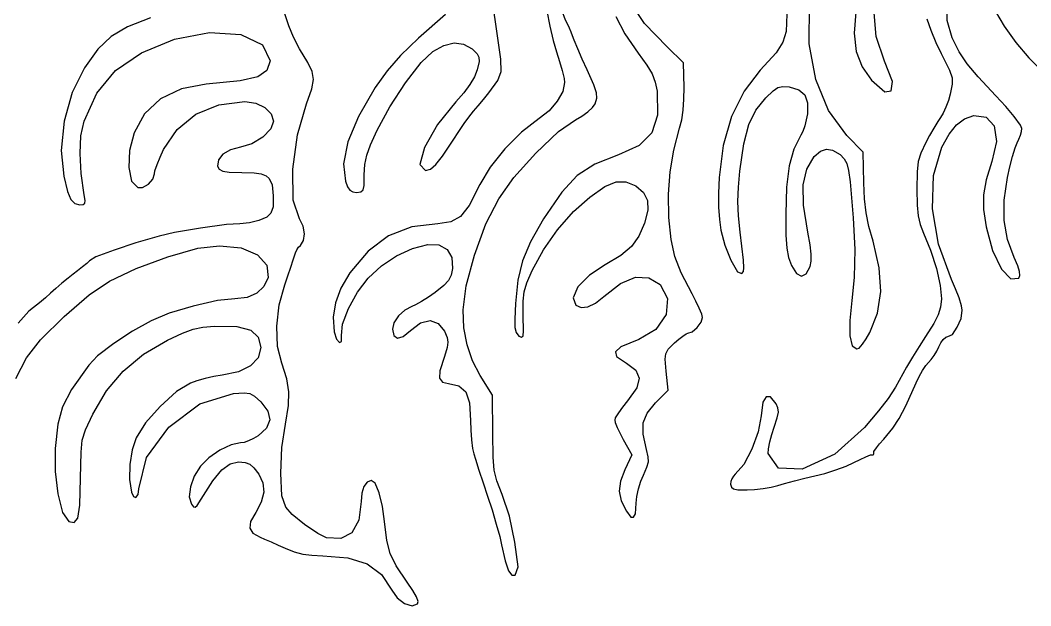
# Model space of a CAD drawing. Extents: x -744 to 286, y -828 to 175.
# Drawn here: x -514.6 to -191.9, y -420.7 to -233.7 of the extents above; entities that cross this region are included whole.
import ezdxf

# ---------------------------------------------------------------- set-up
doc = ezdxf.new("R2010")
doc.units = 0
doc.layers.get('0').update_dxf_attribs({"linetype": 'CONTINUOUS'})

msp = doc.modelspace()

# ---------------------------------------------------------------- linework, layer by layer
for p, q in [((-315.19, -234.71), (-319.02, -228.99)), ((-262.59, -241.29), (-262.57, -228.67)), ((-218.61, -233.83), (-218.4, -228.67)), ((-428.87, -235.5), (-430.14, -231.64)), ((-378.83, -231.86), (-387.46, -239.44)), ((-362.75, -235.01), (-363.32, -230.6)), ((-346.42, -230.67), (-345.5, -235.55)), ((-340.5, -233.73), (-341.62, -230.47)), ((-269.75, -231.77), (-270.03, -237.27)), ((-247.72, -231.13), (-248.26, -237.88)), ((-241.26, -238.95), (-241.85, -231.39)), ((-203.15, -230.88), (-200.37, -235.63)), ((-472.98, -232.98), (-480.36, -235.83)), ((-427.35, -239.09), (-428.87, -235.5)), ((-361.1, -246.11), (-362.75, -235.01)), ((-345.5, -235.55), (-344.42, -240.2)), ((-339.86, -234.84), (-340.5, -233.73)), ((-339.19, -236.19), (-339.86, -234.84)), ((-324.43, -232.52), (-321.48, -238.03)), ((-308.03, -242.23), (-315.19, -234.71)), ((-225.07, -233.25), (-223.78, -236.91)), ((-216.98, -239.32), (-218.61, -233.83)), ((-480.36, -235.83), (-485.58, -238.9)), ((-465.39, -239.79), (-454.2, -237.6)), ((-454.2, -237.6), (-444.18, -238.28)), ((-444.18, -238.28), (-437.28, -241.51)), ((-338.61, -237.54), (-339.19, -236.19)), ((-338.21, -238.67), (-338.61, -237.54)), ((-337.71, -240.12), (-338.21, -238.67)), ((-321.48, -238.03), (-317.2, -244.2)), ((-270.03, -237.27), (-271, -240.73)), ((-248.26, -237.88), (-247.62, -243.66)), ((-223.78, -236.91), (-222.18, -240.79)), ((-200.37, -235.63), (-196.64, -240.8)), ((-485.58, -238.9), (-489.83, -242.96)), ((-475.92, -244.08), (-465.39, -239.79)), ((-437.28, -241.51), (-434.75, -246.67)), ((-425.4, -242.84), (-427.35, -239.09)), ((-387.46, -239.44), (-393.16, -244.96)), ((-382.78, -243.7), (-379.31, -241.74)), ((-379.31, -241.74), (-376.01, -240.95)), ((-376.01, -240.95), (-372.99, -241.34)), ((-372.99, -241.34), (-370.32, -242.85)), ((-344.42, -240.2), (-343.35, -243.79)), ((-336.55, -242.88), (-337.71, -240.12)), ((-271, -240.73), (-273.19, -244.08)), ((-260.55, -252.66), (-262.59, -241.29)), ((-238.62, -246.8), (-241.26, -238.95)), ((-222.18, -240.79), (-220.49, -244.33)), ((-214.68, -243.79), (-216.98, -239.32)), ((-196.64, -240.8), (-192.52, -245.7)), ((-489.83, -242.96), (-494.13, -248.88)), ((-484.14, -249.79), (-475.92, -244.08)), ((-422.79, -247.17), (-425.4, -242.84)), ((-393.16, -244.96), (-397.41, -249.85)), ((-386.57, -247.23), (-382.78, -243.7)), ((-370.32, -242.85), (-368.71, -244.4)), ((-368.71, -244.4), (-368.11, -245.5)), ((-343.35, -243.79), (-342.35, -246.85)), ((-335.13, -246.12), (-336.55, -242.88)), ((-317.2, -244.2), (-314.47, -248.01)), ((-302.81, -247.28), (-308.03, -242.23)), ((-273.19, -244.08), (-278.29, -249.67)), ((-247.62, -243.66), (-245.76, -248.6)), ((-220.49, -244.33), (-217.84, -249.61)), ((-212.17, -247.59), (-214.68, -243.79)), ((-434.75, -246.67), (-435.83, -249.73)), ((-421.38, -250.03), (-422.79, -247.17)), ((-391.54, -253.74), (-386.57, -247.23)), ((-368.08, -246.85), (-368.7, -249.49)), ((-368.11, -245.5), (-368.08, -246.85)), ((-361.02, -250.05), (-361.1, -246.11)), ((-342.35, -246.85), (-341.51, -249.79)), ((-333.59, -249.49), (-335.13, -246.12)), ((-314.47, -248.01), (-312.8, -250.86)), ((-302.61, -255.23), (-302.81, -247.28)), ((-236.04, -253.27), (-238.62, -246.8)), ((-208.7, -251.78), (-212.17, -247.59)), ((-192.52, -245.7), (-188.56, -249.63)), ((-494.13, -248.88), (-498.02, -256.75)), ((-490.18, -257.03), (-484.14, -249.79)), ((-435.83, -249.73), (-438.7, -251.77)), ((-420.95, -252.58), (-421.38, -250.03)), ((-397.41, -249.85), (-401.21, -255.17)), ((-369.55, -251.74), (-370.97, -254.19)), ((-368.7, -249.49), (-369.55, -251.74)), ((-362.02, -252.94), (-361.02, -250.05)), ((-341.51, -249.79), (-340.89, -252.3)), ((-331.39, -254.37), (-333.59, -249.49)), ((-312.8, -250.86), (-311.8, -253.47)), ((-278.29, -249.67), (-283.44, -256.39)), ((-245.76, -248.6), (-242.71, -252.84)), ((-217.84, -249.61), (-216.99, -252.05)), ((-455.25, -254.1), (-463.11, -255.58)), ((-444.36, -253.1), (-455.25, -254.1)), ((-438.7, -251.77), (-444.36, -253.1)), ((-421.46, -255.64), (-420.95, -252.58)), ((-396.52, -261.33), (-391.54, -253.74)), ((-370.97, -254.19), (-372.96, -256.87)), ((-364.9, -256.89), (-362.02, -252.94)), ((-340.75, -253.63), (-341.32, -256.41)), ((-340.89, -252.3), (-340.75, -253.63)), ((-330.55, -256.87), (-331.39, -254.37)), ((-311.8, -253.47), (-311.19, -256.4)), ((-272.61, -255.22), (-271.09, -254.87)), ((-271.09, -254.87), (-269.03, -255.02)), ((-256.49, -262.49), (-260.55, -252.66)), ((-242.71, -252.84), (-238.51, -256.56)), ((-236.43, -256.2), (-236.04, -253.27)), ((-216.91, -254.16), (-217.55, -257.33)), ((-216.99, -252.05), (-216.91, -254.16)), ((-203.06, -257.8), (-208.7, -251.78)), ((-498.02, -256.75), (-500.59, -265.98)), ((-494.23, -265.91), (-490.18, -257.03)), ((-463.11, -255.58), (-469.78, -258.8)), ((-423.14, -260.41), (-421.46, -255.64)), ((-401.21, -255.17), (-406.57, -264.42)), ((-372.96, -256.87), (-375.54, -259.8)), ((-366.66, -259), (-364.9, -256.89)), ((-341.32, -256.41), (-343.08, -259.54)), ((-330.45, -258.64), (-330.55, -256.87)), ((-311.19, -256.4), (-311.03, -263.99)), ((-302.63, -258.89), (-302.61, -255.23)), ((-283.44, -256.39), (-287.39, -264.46)), ((-276.51, -258.44), (-274.15, -256.22)), ((-274.15, -256.22), (-272.61, -255.22)), ((-269.03, -255.02), (-265.96, -255.95)), ((-265.96, -255.95), (-264.05, -257.57)), ((-264.05, -257.57), (-263.17, -260.04)), ((-238.51, -256.56), (-236.43, -256.2)), ((-217.55, -257.33), (-218.17, -259.37)), ((-199.87, -261.24), (-203.06, -257.8)), ((-469.78, -258.8), (-474.91, -263.59)), ((-458.53, -263.74), (-451.16, -260.71)), ((-451.16, -260.71), (-442.88, -259.67)), ((-442.88, -259.67), (-439.41, -260.15)), ((-439.41, -260.15), (-436.44, -261.53)), ((-426.08, -270.33), (-423.14, -260.41)), ((-400.56, -268.79), (-396.52, -261.33)), ((-375.54, -259.8), (-381.38, -266.98)), ((-369.8, -262.75), (-368.35, -261.03)), ((-368.35, -261.03), (-366.66, -259)), ((-343.08, -259.54), (-345.69, -262.59)), ((-331.8, -261.54), (-330.97, -260.38)), ((-330.97, -260.38), (-330.45, -258.64)), ((-302.89, -262.39), (-302.63, -258.89)), ((-279.65, -262.4), (-276.51, -258.44)), ((-263.17, -260.04), (-263.22, -263.61)), ((-218.17, -259.37), (-218.99, -261.5)), ((-197.19, -264.44), (-199.87, -261.24)), ((-474.91, -263.59), (-478.27, -269.68)), ((-464.53, -268.6), (-458.53, -263.74)), ((-436.44, -261.53), (-434.45, -263.57)), ((-434.45, -263.57), (-433.75, -265.95)), ((-406.57, -264.42), (-409.95, -272.58)), ((-372.78, -266.73), (-371.3, -264.61)), ((-371.3, -264.61), (-370.56, -263.65)), ((-370.56, -263.65), (-369.8, -262.75)), ((-345.69, -262.59), (-348.86, -265.13)), ((-337.25, -265.53), (-335.24, -264.35)), ((-335.24, -264.35), (-333.34, -262.95)), ((-333.34, -262.95), (-331.8, -261.54)), ((-311.03, -263.99), (-312.88, -269.61)), ((-303.35, -265.56), (-302.89, -262.39)), ((-287.39, -264.46), (-290.06, -273.72)), ((-281.87, -267.02), (-279.65, -262.4)), ((-263.22, -263.61), (-263.54, -265.48)), ((-250.56, -270.52), (-256.49, -262.49)), ((-219.87, -263.42), (-220.68, -264.74)), ((-218.99, -261.5), (-219.87, -263.42)), ((-212.99, -265.17), (-210.05, -264.09)), ((-210.05, -264.09), (-206.1, -264.62)), ((-206.1, -264.62), (-203.51, -267.46)), ((-195.11, -267.18), (-197.19, -264.44)), ((-500.59, -265.98), (-501.57, -275.31)), ((-495.22, -270.62), (-494.23, -265.91)), ((-433.75, -265.95), (-434.58, -268.38)), ((-381.38, -266.98), (-385.49, -274.3)), ((-374.5, -269.26), (-372.78, -266.73)), ((-348.86, -265.13), (-354.49, -269.45)), ((-342.74, -269.27), (-337.25, -265.53)), ((-304, -268.17), (-303.35, -265.56)), ((-283.48, -273.13), (-281.87, -267.02)), ((-264.06, -267.45), (-264.69, -269.22)), ((-263.54, -265.48), (-264.06, -267.45)), ((-221.58, -266.09), (-222.83, -268.15)), ((-220.68, -264.74), (-221.58, -266.09)), ((-217.97, -270.11), (-215.59, -267.13)), ((-215.59, -267.13), (-212.99, -265.17)), ((-203.51, -267.46), (-202.85, -272.47)), ((-194.75, -268.3), (-195.11, -267.18)), ((-495.52, -276.29), (-495.22, -270.62)), ((-478.27, -269.68), (-479.7, -275.28)), ((-468.81, -274.98), (-464.53, -268.6)), ((-437.15, -270.99), (-440.62, -273.13)), ((-434.58, -268.38), (-437.15, -270.99)), ((-427.53, -281.29), (-426.08, -270.33)), ((-402.72, -273.47), (-400.56, -268.79)), ((-376.29, -271.98), (-374.5, -269.26)), ((-354.49, -269.45), (-359.87, -274.79)), ((-349.98, -276.16), (-342.74, -269.27)), ((-312.88, -269.61), (-316.94, -273.71)), ((-305.87, -275.17), (-304, -268.17)), ((-265.33, -270.45), (-267.54, -274.85)), ((-264.69, -269.22), (-265.33, -270.45)), ((-245.37, -275.86), (-250.56, -270.52)), ((-224.16, -270.47), (-225.39, -272.74)), ((-222.83, -268.15), (-224.16, -270.47)), ((-220.25, -274.27), (-217.97, -270.11)), ((-195.64, -271.72), (-195.18, -270.42)), ((-195.18, -270.42), (-194.85, -269.21)), ((-194.85, -269.21), (-194.75, -268.3)), ((-444.23, -274.22), (-447.46, -275.06)), ((-440.62, -273.13), (-444.23, -274.22)), ((-409.95, -272.58), (-411.38, -279.54)), ((-403.93, -276.82), (-402.72, -273.47)), ((-385.49, -274.3), (-386.94, -279.72)), ((-379.74, -277.14), (-376.29, -271.98)), ((-316.94, -273.71), (-323.48, -276.67)), ((-290.06, -273.72), (-291.4, -283.97)), ((-284.76, -281.87), (-283.48, -273.13)), ((-225.39, -272.74), (-226.96, -276.11)), ((-222.94, -283.27), (-220.25, -274.27)), ((-202.85, -272.47), (-204.31, -278.8)), ((-196.84, -274.47), (-196.18, -272.9)), ((-196.18, -272.9), (-195.64, -271.72)), ((-501.57, -275.31), (-500.73, -283.47)), ((-495.17, -282.64), (-495.52, -276.29)), ((-479.7, -275.28), (-479.93, -280.75)), ((-470.88, -279.82), (-469.94, -277.47)), ((-469.94, -277.47), (-468.81, -274.98)), ((-449.91, -276.49), (-451.32, -278.33)), ((-447.46, -275.06), (-449.91, -276.49)), ((-404.54, -279.77), (-403.93, -276.82)), ((-381.88, -279.82), (-379.74, -277.14)), ((-359.87, -274.79), (-364.48, -280.57)), ((-356.95, -283.9), (-349.98, -276.16)), ((-323.48, -276.67), (-331.08, -279.64)), ((-307.05, -282.16), (-305.87, -275.17)), ((-267.54, -274.85), (-269.01, -280.23)), ((-263.43, -281.29), (-261, -277.24)), ((-261, -277.24), (-259.04, -275.49)), ((-259.04, -275.49), (-257.15, -274.82)), ((-257.15, -274.82), (-255.14, -275.19)), ((-255.14, -275.19), (-252.78, -276.62)), ((-252.78, -276.62), (-251.49, -277.92)), ((-245.16, -285.63), (-245.37, -275.86)), ((-226.96, -276.11), (-227.78, -278.84)), ((-198.54, -280.54), (-197.68, -277.26)), ((-197.68, -277.26), (-196.84, -274.47)), ((-479.93, -280.75), (-479.04, -285.07)), ((-471.59, -281.82), (-470.88, -279.82)), ((-451.32, -278.33), (-451.57, -280.35)), ((-451.57, -280.35), (-451.03, -281.3)), ((-411.38, -279.54), (-410.77, -285.11)), ((-404.75, -283.04), (-404.54, -279.77)), ((-386.94, -279.72), (-385.18, -281.67)), ((-383.55, -281.21), (-381.88, -279.82)), ((-364.48, -280.57), (-367.77, -286.17)), ((-331.08, -279.64), (-336.69, -283.29)), ((-269.01, -280.23), (-269.86, -286.99)), ((-251.49, -277.92), (-250.64, -279.47)), ((-250.64, -279.47), (-250.05, -281.7)), ((-227.78, -278.84), (-228.15, -282.12)), ((-204.31, -278.8), (-206.11, -284.64)), ((-199.29, -283.9), (-198.54, -280.54)), ((-500.73, -283.47), (-499.49, -288.36)), ((-494.15, -289.42), (-495.17, -282.64)), ((-472.24, -284.45), (-471.75, -282.77)), ((-471.75, -282.77), (-471.59, -281.82)), ((-451.03, -281.3), (-449.95, -281.87)), ((-449.95, -281.87), (-447.91, -282.17)), ((-447.91, -282.17), (-443.8, -282.31)), ((-443.8, -282.31), (-439.95, -282.46)), ((-439.95, -282.46), (-437.62, -282.79)), ((-437.62, -282.79), (-436.1, -283.35)), ((-436.1, -283.35), (-435.06, -284.25)), ((-427.43, -291.15), (-427.53, -281.29)), ((-404.8, -286.5), (-404.75, -283.04)), ((-385.18, -281.67), (-383.55, -281.21)), ((-361.79, -290.73), (-356.95, -283.9)), ((-336.69, -283.29), (-341.68, -288.64)), ((-307.57, -289.29), (-307.05, -282.16)), ((-291.4, -283.97), (-291.59, -288.88)), ((-285.22, -287.03), (-284.76, -281.87)), ((-264.57, -286.29), (-263.43, -281.29)), ((-250.05, -281.7), (-249.56, -285.35)), ((-228.15, -282.12), (-228.25, -287.67)), ((-223.29, -293.89), (-222.94, -283.27)), ((-200.34, -291.17), (-199.29, -283.9)), ((-479.04, -285.07), (-477.06, -287.11)), ((-477.06, -287.11), (-475.51, -287.11)), ((-475.51, -287.11), (-473.69, -286.07)), ((-473.69, -286.07), (-472.24, -284.45)), ((-435.06, -284.25), (-434.19, -286.3)), ((-434.19, -286.3), (-433.8, -289.81)), ((-410.77, -285.11), (-410.07, -286.89)), ((-410.07, -286.89), (-409.33, -287.94)), ((-405.1, -287.84), (-404.8, -286.5)), ((-367.77, -286.17), (-371.23, -292.82)), ((-332.74, -290.17), (-327.9, -286.8)), ((-327.9, -286.8), (-324.33, -285.3)), ((-324.33, -285.3), (-321.23, -285.28)), ((-321.23, -285.28), (-318.02, -286.6)), ((-318.02, -286.6), (-315.56, -288.73)), ((-285.37, -291.59), (-285.22, -287.03)), ((-269.86, -286.99), (-270.13, -295.67)), ((-264.46, -292.77), (-264.57, -286.29)), ((-249.56, -285.35), (-248.53, -296.75)), ((-244.91, -290.78), (-245.16, -285.63)), ((-206.11, -284.64), (-206.94, -289.43)), ((-499.49, -288.36), (-498.44, -290.91)), ((-493.86, -291.26), (-494.15, -289.42)), ((-433.8, -289.81), (-433.85, -293.32)), ((-409.33, -287.94), (-408.42, -288.49)), ((-408.42, -288.49), (-407.17, -288.67)), ((-407.17, -288.67), (-405.8, -288.47)), ((-405.8, -288.47), (-405.1, -287.84)), ((-341.68, -288.64), (-347.47, -297.17)), ((-337.95, -294.81), (-332.74, -290.17)), ((-315.56, -288.73), (-314.29, -291.22)), ((-307.44, -296.68), (-307.57, -289.29)), ((-291.59, -288.88), (-291.56, -293.38)), ((-228.25, -287.67), (-228.15, -292.73)), ((-206.94, -289.43), (-206.92, -294.13)), ((-498.44, -290.91), (-497.22, -292.2)), ((-497.22, -292.2), (-495.6, -292.67)), ((-495.6, -292.67), (-494.5, -292.54)), ((-494.5, -292.54), (-493.99, -292.11)), ((-493.99, -292.11), (-493.86, -291.26)), ((-433.85, -293.32), (-434.53, -295.36)), ((-425.38, -297.11), (-427.43, -291.15)), ((-371.23, -292.82), (-374.02, -296.33)), ((-365.87, -298.75), (-361.79, -290.73)), ((-314.29, -291.22), (-314.18, -294.37)), ((-291.56, -293.38), (-291.31, -297.37)), ((-285.19, -296.17), (-285.37, -291.59)), ((-263.05, -301.4), (-264.46, -292.77)), ((-244.4, -295.21), (-244.91, -290.78)), ((-228.15, -292.73), (-227.82, -296.18)), ((-200.34, -297.68), (-200.34, -291.17)), ((-435.87, -296.6), (-438.38, -297.67)), ((-434.53, -295.36), (-435.87, -296.6)), ((-374.02, -296.33), (-377.1, -298.08)), ((-343.01, -300.59), (-337.95, -294.81)), ((-314.18, -294.37), (-315.2, -298.54)), ((-306.74, -303.67), (-307.44, -296.68)), ((-284.69, -301.37), (-285.19, -296.17)), ((-270.13, -295.67), (-270.05, -302.28)), ((-248.53, -296.75), (-248.09, -306.94)), ((-243.54, -299.52), (-244.4, -295.21)), ((-227.82, -296.18), (-227.18, -298.95)), ((-221.35, -305.25), (-223.29, -293.89)), ((-206.92, -294.13), (-206.1, -299.67)), ((-457.03, -300.14), (-465.35, -301.51)), ((-448.71, -298.95), (-457.03, -300.14)), ((-444.5, -298.67), (-448.71, -298.95)), ((-441.42, -298.42), (-444.5, -298.67)), ((-438.38, -297.67), (-441.42, -298.42)), ((-424.24, -299.45), (-425.38, -297.11)), ((-423.81, -301.91), (-424.24, -299.45)), ((-389.58, -299.66), (-396.98, -302.55)), ((-381.25, -298.67), (-389.58, -299.66)), ((-377.1, -298.08), (-381.25, -298.67)), ((-369.55, -308.69), (-365.87, -298.75)), ((-347.47, -297.17), (-351.6, -304.46)), ((-315.2, -298.54), (-317.01, -302.63)), ((-291.31, -297.37), (-290.82, -300.69)), ((-242.24, -304.29), (-243.54, -299.52)), ((-227.18, -298.95), (-226.11, -301.67)), ((-206.1, -299.67), (-204.03, -307.25)), ((-199.29, -303.68), (-200.34, -297.68)), ((-470.25, -302.62), (-477.74, -304.83)), ((-465.35, -301.51), (-470.25, -302.62)), ((-424.12, -304.07), (-423.81, -301.91)), ((-396.98, -302.55), (-403.54, -307.45)), ((-347.52, -307.03), (-343.01, -300.59)), ((-317.01, -302.63), (-319.41, -305.9)), ((-290.82, -300.69), (-289.54, -305.53)), ((-283.64, -310.27), (-284.69, -301.37)), ((-270.05, -302.28), (-269.77, -306.45)), ((-262.31, -305.39), (-263.05, -301.4)), ((-226.11, -301.67), (-223.84, -307.11)), ((-477.74, -304.83), (-484.66, -307.14)), ((-467.51, -309.22), (-457.84, -306.51)), ((-457.84, -306.51), (-450.96, -305.69)), ((-450.96, -305.69), (-444.08, -306.4)), ((-444.08, -306.4), (-438.82, -308.57)), ((-426.27, -307.05), (-425.71, -306.18)), ((-425.71, -306.18), (-425.14, -305.58)), ((-425.14, -305.58), (-424.12, -304.07)), ((-394.43, -308.92), (-389.34, -306.57)), ((-389.34, -306.57), (-384.4, -305.32)), ((-384.4, -305.32), (-380.87, -305.44)), ((-380.87, -305.44), (-378.23, -306.86)), ((-351.6, -304.46), (-354.15, -310.52)), ((-319.41, -305.9), (-322.83, -308.8)), ((-305.54, -309.11), (-306.74, -303.67)), ((-289.54, -305.53), (-287.61, -310.28)), ((-269.77, -306.45), (-269.22, -309.45)), ((-261.96, -308.37), (-262.31, -305.39)), ((-240.28, -312.71), (-242.24, -304.29)), ((-217.2, -316.46), (-221.35, -305.25)), ((-197.16, -309.45), (-199.29, -303.68)), ((-490.42, -309.3), (-492.45, -310.56)), ((-484.66, -307.14), (-490.42, -309.3)), ((-477.58, -312.93), (-467.51, -309.22)), ((-438.82, -308.57), (-435.89, -311.86)), ((-427.39, -310.22), (-427.04, -308.96)), ((-427.04, -308.96), (-426.74, -308.02)), ((-426.74, -308.02), (-426.27, -307.05)), ((-403.54, -307.45), (-409.36, -314.39)), ((-399.27, -312.16), (-394.43, -308.92)), ((-378.23, -306.86), (-376.75, -309.47)), ((-376.75, -309.47), (-376.54, -313.01)), ((-372.23, -318.55), (-369.55, -308.69)), ((-351.11, -313.63), (-347.52, -307.03)), ((-322.83, -308.8), (-327.77, -311.77)), ((-303.48, -314.41), (-305.54, -309.11)), ((-269.22, -309.45), (-268.3, -311.97)), ((-261.96, -310.65), (-261.96, -308.37)), ((-248.09, -306.94), (-248.23, -315.81)), ((-223.84, -307.11), (-221.99, -312.94)), ((-204.03, -307.25), (-201.16, -313.15)), ((-195.98, -312.11), (-197.16, -309.45)), ((-494.75, -312.48), (-496.28, -313.69)), ((-493.38, -311.36), (-494.75, -312.48)), ((-492.45, -310.56), (-493.38, -311.36)), ((-486.07, -317.04), (-477.58, -312.93)), ((-435.89, -311.86), (-435.47, -315.8)), ((-429.11, -315.33), (-428.16, -312.58)), ((-428.16, -312.58), (-427.39, -310.22)), ((-403.44, -316.04), (-399.27, -312.16)), ((-376.54, -313.01), (-377, -315.14)), ((-354.15, -310.52), (-355.65, -316.67)), ((-327.77, -311.77), (-332.84, -315.09)), ((-287.61, -310.28), (-285.54, -314.06)), ((-283.45, -312.76), (-283.64, -310.27)), ((-283.61, -313.93), (-283.45, -312.76)), ((-268.3, -311.97), (-266.7, -314.53)), ((-263.55, -314.71), (-262.32, -312.39)), ((-262.32, -312.39), (-261.96, -310.65)), ((-239.79, -320.35), (-240.28, -312.71)), ((-221.99, -312.94), (-220.75, -318.41)), ((-195.41, -313.93), (-195.98, -312.11)), ((-499.35, -316.09), (-501.3, -317.69)), ((-497.75, -314.83), (-499.35, -316.09)), ((-496.28, -313.69), (-497.75, -314.83)), ((-435.47, -315.8), (-436.8, -318.72)), ((-430.13, -318.17), (-429.11, -315.33)), ((-409.36, -314.39), (-412.22, -319.27)), ((-406.87, -320.49), (-403.44, -316.04)), ((-377, -315.14), (-377.85, -316.79)), ((-352.78, -317.52), (-351.11, -313.63)), ((-332.84, -315.09), (-336.48, -318.87)), ((-322.91, -317.77), (-318.09, -315.78)), ((-318.09, -315.78), (-313.85, -315.96)), ((-313.85, -315.96), (-310.2, -318.13)), ((-300.04, -321.02), (-303.48, -314.41)), ((-285.54, -314.06), (-284.18, -314.53)), ((-284.18, -314.53), (-283.61, -313.93)), ((-266.7, -314.53), (-265.06, -315.4)), ((-265.06, -315.4), (-263.55, -314.71)), ((-248.23, -315.81), (-248.97, -323.21)), ((-201.16, -313.15), (-198.2, -316.24)), ((-198.2, -316.24), (-195.69, -316.02)), ((-195.69, -316.02), (-195.31, -315.19)), ((-195.31, -315.19), (-195.41, -313.93)), ((-503.27, -319.36), (-504.94, -320.83)), ((-501.3, -317.69), (-503.27, -319.36)), ((-492.58, -321.43), (-486.07, -317.04)), ((-436.8, -318.72), (-439.03, -320.9)), ((-431.9, -324.55), (-430.13, -318.17)), ((-412.22, -319.27), (-413.97, -323.95)), ((-379.37, -318.43), (-382.11, -320.62)), ((-377.85, -316.79), (-379.37, -318.43)), ((-373.15, -326.17), (-372.23, -318.55)), ((-355.65, -316.67), (-356.46, -324.2)), ((-353.61, -320.39), (-352.78, -317.52)), ((-336.48, -318.87), (-338.03, -322.3)), ((-328.25, -321.93), (-322.91, -317.77)), ((-310.2, -318.13), (-307.87, -322.55)), ((-220.75, -318.41), (-220.4, -322.67)), ((-215.87, -319.44), (-217.2, -316.46)), ((-214.76, -322.35), (-215.87, -319.44)), ((-506.59, -322.29), (-508.49, -323.91)), ((-504.94, -320.83), (-506.59, -322.29)), ((-500.63, -328.35), (-492.58, -321.43)), ((-446.05, -322.7), (-451.6, -323.24)), ((-442.15, -322.24), (-446.05, -322.7)), ((-439.03, -320.9), (-442.15, -322.24)), ((-409.75, -325.72), (-406.87, -320.49)), ((-384.25, -322.13), (-386.41, -323.52)), ((-382.11, -320.62), (-384.25, -322.13)), ((-353.95, -323.45), (-353.61, -320.39)), ((-338.03, -322.3), (-337.2, -324.71)), ((-330.87, -324), (-328.25, -321.93)), ((-307.87, -322.55), (-308.35, -327.68)), ((-298.78, -323.39), (-300.04, -321.02)), ((-240.78, -327.25), (-239.79, -320.35)), ((-220.4, -322.67), (-220.67, -325.33)), ((-213.95, -324.86), (-214.76, -322.35)), ((-510.35, -325.44), (-511.83, -326.61)), ((-508.49, -323.91), (-510.35, -325.44)), ((-459.33, -324.98), (-467.06, -327.27)), ((-451.6, -323.24), (-459.33, -324.98)), ((-432.67, -331.38), (-431.9, -324.55)), ((-413.97, -323.95), (-414.66, -328.55)), ((-411.66, -330.75), (-409.75, -325.72)), ((-389.53, -325.14), (-391.81, -326.25)), ((-388.33, -324.63), (-389.53, -325.14)), ((-386.41, -323.52), (-388.33, -324.63)), ((-356.46, -324.2), (-356.69, -329.14)), ((-353.94, -328.06), (-353.95, -323.45)), ((-337.2, -324.71), (-335.49, -325.41)), ((-335.49, -325.41), (-333.34, -325.18)), ((-333.34, -325.18), (-330.87, -324)), ((-297.72, -325.66), (-298.78, -323.39)), ((-296.93, -327.61), (-297.72, -325.66)), ((-248.97, -323.21), (-249.69, -329.59)), ((-220.67, -325.33), (-221.41, -327.76)), ((-213.75, -326.26), (-213.95, -324.86)), ((-511.83, -326.61), (-515.25, -330.42)), ((-508.11, -335.73), (-500.63, -328.35)), ((-467.06, -327.27), (-472.75, -329.64)), ((-414.66, -328.55), (-414.31, -333.17)), ((-393.84, -328.09), (-395.27, -330.28)), ((-391.81, -326.25), (-393.84, -328.09)), ((-372.88, -331.92), (-373.15, -326.17)), ((-356.69, -329.14), (-356.59, -331.81)), ((-353.83, -332.84), (-353.94, -328.06)), ((-308.35, -327.68), (-311.64, -332.41)), ((-297.15, -330.09), (-296.75, -328.62)), ((-296.75, -328.62), (-296.93, -327.61)), ((-243.23, -333.46), (-240.78, -327.25)), ((-221.41, -327.76), (-222.85, -330.59)), ((-215.34, -331.75), (-214.14, -328.92)), ((-214.14, -328.92), (-213.75, -326.26)), ((-472.75, -329.64), (-478.72, -332.97)), ((-462.78, -333.59), (-459.36, -332.33)), ((-459.36, -332.33), (-456.25, -331.67)), ((-456.25, -331.67), (-452.59, -331.38)), ((-452.59, -331.38), (-445.39, -331.53)), ((-445.39, -331.53), (-441.01, -332.66)), ((-432.43, -337.86), (-432.67, -331.38)), ((-411.96, -334.42), (-411.66, -330.75)), ((-395.27, -330.28), (-395.75, -332.39)), ((-395.75, -332.39), (-395.3, -334.38)), ((-389.96, -332.73), (-386.77, -330.31)), ((-386.77, -330.31), (-383.72, -329.55)), ((-383.72, -329.55), (-381.11, -330.5)), ((-381.11, -330.5), (-379.13, -333)), ((-371.87, -337.39), (-372.88, -331.92)), ((-356.59, -331.81), (-356.18, -333.46)), ((-311.64, -332.41), (-317.02, -335.66)), ((-300.01, -333.24), (-298.43, -331.83)), ((-298.43, -331.83), (-297.15, -330.09)), ((-249.69, -329.59), (-249.62, -334.47)), ((-222.85, -330.59), (-225.46, -334.69)), ((-216.88, -334.01), (-215.34, -331.75)), ((-478.72, -332.97), (-484.75, -336.95)), ((-467.55, -335.83), (-462.78, -333.59)), ((-441.01, -332.66), (-438.63, -334.86)), ((-438.63, -334.86), (-437.75, -338.25)), ((-414.31, -333.17), (-413.65, -335.51)), ((-413.65, -335.51), (-412.69, -336.6)), ((-412, -336.27), (-411.96, -334.42)), ((-395.3, -334.38), (-394.12, -335.18)), ((-394.12, -335.18), (-392.29, -334.67)), ((-392.29, -334.67), (-389.96, -332.73)), ((-379.13, -333), (-378.3, -335.04)), ((-378.3, -335.04), (-378.05, -336.54)), ((-356.18, -333.46), (-355.35, -334.59)), ((-355.35, -334.59), (-354.51, -334.9)), ((-354.51, -334.9), (-354, -334.5)), ((-354, -334.5), (-353.83, -332.84)), ((-317.02, -335.66), (-322.82, -338.01)), ((-305.65, -336.73), (-304.3, -335.56)), ((-304.3, -335.56), (-303, -334.57)), ((-303, -334.57), (-301.89, -333.83)), ((-301.89, -333.83), (-301.35, -333.67)), ((-301.35, -333.67), (-300.01, -333.24)), ((-249.62, -334.47), (-248.86, -337.66)), ((-245.62, -337.14), (-244.41, -335.46)), ((-244.41, -335.46), (-243.23, -333.46)), ((-225.46, -334.69), (-227.54, -337.89)), ((-220.58, -336.69), (-219.8, -335.64)), ((-219.8, -335.64), (-219, -334.9)), ((-219, -334.9), (-218.32, -334.67)), ((-218.32, -334.67), (-216.88, -334.01)), ((-512.6, -341.5), (-508.11, -335.73)), ((-484.75, -336.95), (-489.91, -340.88)), ((-475.23, -340.35), (-467.55, -335.83)), ((-437.75, -338.25), (-438.61, -341.45)), ((-431.11, -343.17), (-432.43, -337.86)), ((-412.69, -336.6), (-412, -336.27)), ((-378.28, -338.21), (-379.15, -341.03)), ((-378.05, -336.54), (-378.28, -338.21)), ((-370.12, -342.5), (-371.87, -337.39)), ((-322.82, -338.01), (-324.49, -339.56)), ((-308.46, -340.18), (-307.66, -338.76)), ((-307.66, -338.76), (-305.65, -336.73)), ((-248.86, -337.66), (-247.38, -338.67)), ((-247.38, -338.67), (-246.71, -338.39)), ((-246.71, -338.39), (-245.62, -337.14)), ((-227.54, -337.89), (-229.66, -341.31)), ((-221.88, -339.32), (-221.21, -337.94)), ((-221.21, -337.94), (-220.58, -336.69)), ((-516.02, -348.14), (-512.6, -341.5)), ((-489.91, -340.88), (-492.74, -343.84)), ((-481.69, -345.71), (-475.23, -340.35)), ((-438.61, -341.45), (-441.02, -344.09)), ((-379.15, -341.03), (-380.56, -345.66)), ((-324.49, -339.56), (-324.16, -341.11)), ((-324.16, -341.11), (-320.99, -343.17)), ((-308.66, -341.96), (-308.46, -340.18)), ((-308.31, -345.79), (-308.66, -341.96)), ((-229.66, -341.31), (-231.53, -344.44)), ((-224.49, -342.95), (-223.66, -342.05)), ((-223.66, -342.05), (-222.74, -340.76)), ((-222.74, -340.76), (-221.88, -339.32)), ((-492.74, -343.84), (-498.2, -351.63)), ((-441.02, -344.09), (-444.94, -346.01)), ((-429.47, -348.2), (-431.11, -343.17)), ((-367.68, -347.16), (-370.12, -342.5)), ((-320.99, -343.17), (-317.98, -345.44)), ((-231.53, -344.44), (-232.74, -346.66)), ((-226.45, -345.56), (-225.37, -343.93)), ((-225.37, -343.93), (-224.49, -342.95)), ((-487.06, -352.03), (-481.69, -345.71)), ((-455.58, -348.08), (-458.25, -348.83)), ((-452.74, -347.46), (-455.58, -348.08)), ((-450.17, -347.07), (-452.74, -347.46)), ((-444.94, -346.01), (-450.17, -347.07)), ((-428.79, -352.34), (-429.47, -348.2)), ((-380.56, -345.66), (-380.69, -348.01)), ((-380.69, -348.01), (-379.78, -349.22)), ((-363.75, -353.39), (-367.68, -347.16)), ((-317.98, -345.44), (-316.92, -347.95)), ((-316.92, -347.95), (-317.73, -351.04)), ((-307.63, -351.8), (-308.31, -345.79)), ((-232.74, -346.66), (-235.04, -350.82)), ((-228.46, -349.43), (-227.54, -347.48)), ((-227.54, -347.48), (-226.45, -345.56)), ((-498.2, -351.63), (-501.08, -357.12)), ((-460.28, -349.59), (-464.73, -352.3)), ((-458.25, -348.83), (-460.28, -349.59)), ((-379.78, -349.22), (-377.79, -349.67)), ((-377.79, -349.67), (-374.53, -350.39)), ((-374.53, -350.39), (-372.34, -352.36)), ((-317.73, -351.04), (-320.7, -355.24)), ((-311.69, -355.85), (-307.63, -351.8)), ((-235.04, -350.82), (-237.41, -354.46)), ((-231.76, -356.84), (-228.46, -349.43)), ((-491.47, -359.44), (-487.06, -352.03)), ((-464.73, -352.3), (-469.93, -356.99)), ((-457.23, -356.17), (-446.55, -352.94)), ((-446.55, -352.94), (-443.07, -352.71)), ((-443.07, -352.71), (-441.24, -352.94)), ((-441.24, -352.94), (-439.74, -353.73)), ((-439.74, -353.73), (-437.74, -355.53)), ((-428.94, -356.73), (-428.79, -352.34)), ((-372.34, -352.36), (-371.11, -355.92)), ((-363.72, -365.78), (-363.75, -353.39)), ((-276.41, -353.96), (-277.43, -355.69)), ((-275.03, -354), (-276.41, -353.96)), ((-273.18, -356.17), (-275.03, -354)), ((-237.41, -354.46), (-240.46, -358.44)), ((-501.08, -357.12), (-502.62, -362.68)), ((-469.93, -356.99), (-474.65, -362.3)), ((-467.18, -363.59), (-457.23, -356.17)), ((-437.74, -355.53), (-435.49, -358.51)), ((-429.94, -362.67), (-428.94, -356.73)), ((-371.11, -355.92), (-370.75, -361.54)), ((-322.25, -357.21), (-323.56, -359.07)), ((-320.7, -355.24), (-322.25, -357.21)), ((-314.36, -359.13), (-311.69, -355.85)), ((-277.43, -355.69), (-277.98, -360.04)), ((-272.59, -357.47), (-273.18, -356.17)), ((-272.47, -358.81), (-272.59, -357.47)), ((-233.84, -360.88), (-231.76, -356.84)), ((-493.78, -364.46), (-491.47, -359.44)), ((-434.89, -361.31), (-435.95, -363.94)), ((-435.49, -358.51), (-434.89, -361.31)), ((-324.55, -360.67), (-324.75, -361.41)), ((-324.75, -361.41), (-324.6, -362.16)), ((-323.56, -359.07), (-324.55, -360.67)), ((-315.63, -362.27), (-314.36, -359.13)), ((-277.98, -360.04), (-278.91, -365.1)), ((-273.81, -363.64), (-272.81, -360.61)), ((-272.81, -360.61), (-272.47, -358.81)), ((-240.46, -358.44), (-244.98, -363.79)), ((-235.91, -363.95), (-233.84, -360.88)), ((-502.62, -362.68), (-503.47, -370.43)), ((-494.78, -367.74), (-493.78, -364.46)), ((-474.65, -362.3), (-477.56, -367)), ((-474.3, -373.33), (-467.18, -363.59)), ((-435.95, -363.94), (-438.64, -366.39)), ((-431.03, -370.12), (-429.94, -362.67)), ((-370.75, -361.54), (-370.68, -364.64)), ((-370.68, -364.64), (-370.47, -367.73)), ((-324.6, -362.16), (-323.94, -363.74)), ((-323.94, -363.74), (-323.05, -365.61)), ((-315.7, -365.91), (-315.63, -362.27)), ((-274.55, -365.94), (-273.81, -363.64)), ((-244.98, -363.79), (-254.43, -372.24)), ((-238.84, -367.43), (-235.91, -363.95)), ((-495.19, -371.61), (-494.78, -367.74)), ((-477.56, -367), (-478.89, -370.87)), ((-440.1, -367.27), (-441.68, -368)), ((-438.64, -366.39), (-440.1, -367.27)), ((-370.47, -367.73), (-370.16, -370.44)), ((-363.61, -373.27), (-363.72, -365.78)), ((-323.05, -365.61), (-322, -367.59)), ((-322, -367.59), (-319.26, -372.5)), ((-314.59, -370.81), (-315.7, -365.91)), ((-278.91, -365.1), (-280.92, -370.62)), ((-275.18, -368.35), (-274.55, -365.94)), ((-240.13, -368.92), (-238.84, -367.43)), ((-503.47, -370.43), (-503.48, -377.77)), ((-478.89, -370.87), (-479.64, -375.6)), ((-450.86, -370.97), (-454.39, -373.42)), ((-447.2, -369.23), (-450.86, -370.97)), ((-444.21, -368.67), (-447.2, -369.23)), ((-443.14, -368.52), (-444.21, -368.67)), ((-441.68, -368), (-443.14, -368.52)), ((-431.36, -378.29), (-431.03, -370.12)), ((-370.16, -370.44), (-369.79, -372.1)), ((-314.05, -373.08), (-314.59, -370.81)), ((-280.92, -370.62), (-283.53, -375.55)), ((-275.75, -372.03), (-275.62, -370.53)), ((-275.62, -370.53), (-275.18, -368.35)), ((-241.94, -371.46), (-241.17, -370.29)), ((-241.17, -370.29), (-240.13, -368.92)), ((-495.34, -379.92), (-495.19, -371.61)), ((-476.75, -383.3), (-474.3, -373.33)), ((-454.39, -373.42), (-457.06, -376.14)), ((-369.79, -372.1), (-369.22, -373.89)), ((-369.22, -373.89), (-368.09, -377.36)), ((-363.24, -377.35), (-363.61, -373.27)), ((-319.26, -372.5), (-321.55, -377.22)), ((-314, -374.74), (-314.05, -373.08)), ((-272.47, -376.7), (-275.75, -372.03)), ((-254.43, -372.24), (-264.84, -377.04)), ((-248.34, -374.91), (-246.33, -373.91)), ((-246.33, -373.91), (-244.52, -373.11)), ((-244.52, -373.11), (-243, -372.5)), ((-243, -372.5), (-242.5, -372.47)), ((-242.5, -372.47), (-242.23, -372.49)), ((-242.23, -372.49), (-242.04, -372.39)), ((-242.04, -372.39), (-241.96, -372.19)), ((-242, -371.92), (-241.94, -371.46)), ((-241.96, -372.19), (-242, -371.92)), ((-479.64, -375.6), (-479.75, -380.38)), ((-457.06, -376.14), (-459.04, -379.28)), ((-453.14, -380.82), (-450.18, -377.29)), ((-450.18, -377.29), (-447.53, -375.34)), ((-447.53, -375.34), (-444.85, -374.69)), ((-444.85, -374.69), (-442.8, -374.88)), ((-442.8, -374.88), (-441.32, -375.44)), ((-441.32, -375.44), (-440.01, -376.58)), ((-440.01, -376.58), (-438.44, -378.65)), ((-368.09, -377.36), (-366.75, -381.43)), ((-362.4, -380.76), (-363.24, -377.35)), ((-321.55, -377.22), (-322.91, -380.83)), ((-315.59, -378.92), (-314.45, -376.44)), ((-314.45, -376.44), (-314, -374.74)), ((-283.53, -375.55), (-286.25, -378.68)), ((-264.84, -377.04), (-272.47, -376.7)), ((-257.63, -378.39), (-254.11, -377.26)), ((-254.11, -377.26), (-250.81, -376.04)), ((-250.81, -376.04), (-248.34, -374.91)), ((-503.48, -377.77), (-502.61, -384.92)), ((-495.54, -388.53), (-495.34, -379.92)), ((-479.75, -380.38), (-479.12, -384.41)), ((-459.04, -379.28), (-460.27, -382.68)), ((-456.87, -386.62), (-453.14, -380.82)), ((-438.44, -378.65), (-437.15, -381.42)), ((-431.01, -385.59), (-431.36, -378.29)), ((-402.57, -380.67), (-403.85, -381.17)), ((-401.26, -381.48), (-402.57, -380.67)), ((-360.71, -385.17), (-362.4, -380.76)), ((-322.91, -380.83), (-323.27, -384.08)), ((-316.43, -380.9), (-315.59, -378.92)), ((-287.31, -380.11), (-287.64, -380.99)), ((-286.82, -379.29), (-287.31, -380.11)), ((-286.25, -378.68), (-286.82, -379.29)), ((-270.47, -381.64), (-267.37, -380.81)), ((-267.37, -380.81), (-264, -379.96)), ((-264, -379.96), (-260.84, -379.22)), ((-260.84, -379.22), (-257.63, -378.39)), ((-476.96, -385.18), (-476.75, -383.3)), ((-460.27, -382.68), (-460.61, -385.84)), ((-437.15, -381.42), (-436.86, -384.44)), ((-404.87, -382.54), (-405.53, -384.69)), ((-403.85, -381.17), (-404.87, -382.54)), ((-399.95, -384.65), (-401.26, -381.48)), ((-366.75, -381.43), (-365.34, -385.67)), ((-323.27, -384.08), (-322.63, -387.2)), ((-317.69, -385.8), (-317.16, -383.32)), ((-317.16, -383.32), (-316.43, -380.9)), ((-287.64, -380.99), (-287.75, -381.8)), ((-287.75, -381.8), (-287.48, -382.76)), ((-287.48, -382.76), (-286.79, -383.34)), ((-286.79, -383.34), (-285.37, -383.61)), ((-285.37, -383.61), (-282.42, -383.67)), ((-282.42, -383.67), (-280.06, -383.57)), ((-280.06, -383.57), (-277.37, -383.27)), ((-277.37, -383.27), (-274.75, -382.82)), ((-274.75, -382.82), (-272.67, -382.29)), ((-272.67, -382.29), (-270.47, -381.64)), ((-502.61, -384.92), (-501.1, -390.84)), ((-479.12, -384.41), (-478.47, -385.82)), ((-478.47, -385.82), (-477.66, -386.05)), ((-477.66, -386.05), (-476.96, -385.18)), ((-460.61, -385.84), (-459.96, -388.25)), ((-458.13, -388.62), (-456.87, -386.62)), ((-436.86, -384.44), (-437.61, -387.61)), ((-429.78, -389.22), (-431.01, -385.59)), ((-405.53, -384.69), (-405.75, -387.41)), ((-398.87, -388.92), (-399.95, -384.65)), ((-365.34, -385.67), (-363.93, -390.06)), ((-358.37, -392.04), (-360.71, -385.17)), ((-322.63, -387.2), (-321, -390.41)), ((-317.91, -387.92), (-317.69, -385.8)), ((-496.19, -392.72), (-495.54, -388.53)), ((-459.96, -388.25), (-459.32, -389.11)), ((-459.32, -389.11), (-458.78, -389.2)), ((-458.78, -389.2), (-458.13, -388.62)), ((-437.61, -387.61), (-439.36, -390.84)), ((-427.79, -391.52), (-429.78, -389.22)), ((-405.75, -387.41), (-406.48, -393.33)), ((-398.24, -393.81), (-398.87, -388.92)), ((-363.93, -390.06), (-362.58, -394.57)), ((-321, -390.41), (-319.55, -392.33)), ((-318.13, -391.34), (-317.91, -387.92)), ((-501.1, -390.84), (-499.1, -393.79)), ((-497.4, -394.07), (-496.19, -392.72)), ((-441.02, -393.74), (-441.31, -395.84)), ((-439.36, -390.84), (-441.02, -393.74)), ((-423.8, -394.71), (-427.79, -391.52)), ((-406.48, -393.33), (-408.71, -397.36)), ((-356.61, -400.39), (-358.37, -392.04)), ((-319.55, -392.33), (-318.7, -392.41)), ((-318.7, -392.41), (-318.13, -391.34)), ((-499.1, -393.79), (-497.4, -394.07)), ((-441.31, -395.84), (-440.34, -397.46)), ((-419.6, -397.62), (-423.8, -394.71)), ((-397.53, -399.8), (-398.24, -393.81)), ((-362.58, -394.57), (-361.46, -398.59)), ((-440.34, -397.46), (-438.02, -398.78)), ((-438.02, -398.78), (-436.6, -399.36)), ((-436.6, -399.36), (-434.51, -400.25)), ((-416.75, -398.93), (-419.6, -397.62)), ((-412.23, -399.22), (-416.75, -398.93)), ((-408.71, -397.36), (-412.23, -399.22)), ((-396.43, -404.01), (-397.53, -399.8)), ((-361.46, -398.59), (-360.85, -401.21)), ((-434.51, -400.25), (-432.2, -401.27)), ((-432.2, -401.27), (-429.97, -402.27)), ((-429.97, -402.27), (-427.12, -403.4)), ((-427.12, -403.4), (-424.38, -404.14)), ((-360.85, -401.21), (-359.71, -406.32)), ((-355.59, -408.24), (-356.61, -400.39)), ((-424.38, -404.14), (-421.44, -404.55)), ((-421.44, -404.55), (-417.97, -404.68)), ((-417.97, -404.68), (-409.97, -405.32)), ((-409.97, -405.32), (-403.85, -407.28)), ((-394.5, -407.96), (-396.43, -404.01)), ((-359.71, -406.32), (-358.62, -409.48)), ((-403.85, -407.28), (-399.26, -410.7)), ((-391.05, -413.12), (-394.5, -407.96)), ((-358.62, -409.48), (-357.56, -410.89)), ((-356.53, -410.85), (-355.59, -408.24)), ((-399.26, -410.7), (-395.89, -415.65)), ((-389.21, -415.8), (-391.05, -413.12)), ((-357.56, -410.89), (-356.53, -410.85)), ((-395.89, -415.65), (-394.21, -418.1)), ((-388.08, -417.83), (-389.21, -415.8)), ((-394.21, -418.1), (-391.83, -419.93)), ((-387.54, -419.3), (-388.08, -417.83)), ((-387.74, -420.07), (-387.54, -419.3)), ((-391.83, -419.93), (-389.45, -420.67)), ((-389.45, -420.67), (-387.74, -420.07))]:
    msp.add_line(p, q)

doc.saveas('drawing.dxf')
